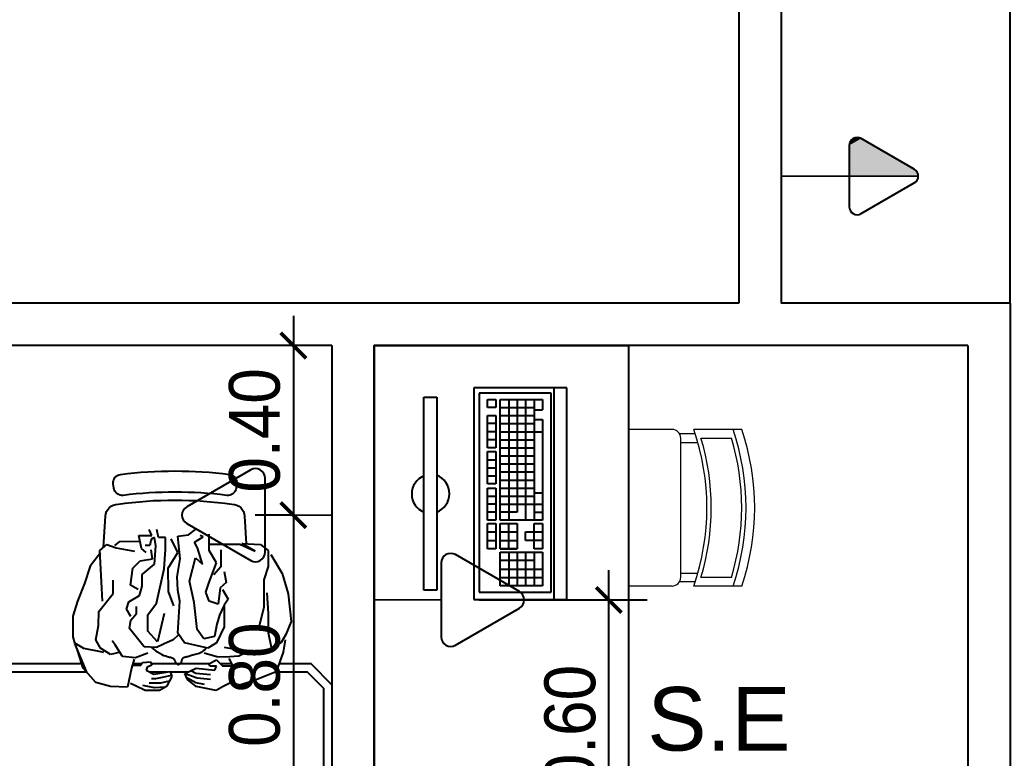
# Model space of a CAD drawing. Header units: millimetres. Extents: x 7034 to 7235, y -465 to -380.
# Drawn here: x 7137.038 to 7139.374, y -408.657 to -406.914 of the extents above; entities that cross this region are included whole.
import ezdxf

# ---------------------------------------------------------------- set-up
doc = ezdxf.new("R2010")
doc.units = ezdxf.units.MM
doc.header["$LTSCALE"] = 0.005
doc.linetypes.add('CONTINUO', pattern=[0])
doc.layers.get('0').update_dxf_attribs({"linetype": 'CONTINUO'})
doc.layers.get('DEFPOINTS').update_dxf_attribs({"linetype": 'CONTINUO', "lineweight": 15})
for name, color, linetype in [('- COTAS', 12, 'Continuous'), ('0-TOMADAS', 12, 'Continuous'), ('ARQ-PEITORIAL', 4, 'Continuous'), ('ARQ_MOBILIARIO 2', 252, 'Continuous'), ('ARQ_TXT_AMBIENTE', 3, 'Continuous')]:
    doc.layers.add(name, color=color, linetype=linetype)
doc.layers.add('0-LAYOUT', color=250, linetype='Continuous', lineweight=25)
doc.styles.add('ARQ', font='arial.ttf', dxfattribs={"width": 0.9})
doc.styles.get("Standard").update_dxf_attribs({"font": 'arial.ttf'})
doc.dimstyles.new('1-50', dxfattribs={"dimtxt": 0.12, "dimasz": 0.06, "dimexe": 0.09, "dimexo": 0.1, "dimgap": 0.03, "dimtad": 1, "dimzin": 0, "dimdsep": 46, "dimtxsty": 'ARQ', "dimblk": 'ARCHTICK', "dimcen": 0, "dimdle": 0.07, "dimclrd": 1, "dimclre": 1, "dimclrt": 7, "dimadec": 0, "dimazin": 0, "dimtm": 1e-09, "dimtfac": 1, "dimtofl": 0, "dimtmove": 2, "dimatfit": 3, "dimldrblk": 'ARCHTICK', "dimfxl": 1, "dimtolj": 1, "dimtzin": 0, "dimlwd": -1, "dimlwe": -1, "dimarcsym": 0})

# ---------------------------------------------------------------- blocks, each defined once
blk = doc.blocks.new('vafres')
at = {"lineweight": 13, "ltscale": 0.2}
for p, q in [((2157.847, 914.6481), (2157.847, 914.5352)), ((2158.2163, 914.6481), (2158.2163, 914.5352)), ((2157.8675, 914.5521), (2157.8675, 914.6239)), ((2158.1958, 914.5521), (2158.1958, 914.6239)), ((2157.8573, 914.5386), (2157.8573, 914.5017)), ((2157.8778, 914.5044), (2157.8778, 914.5455)), ((2158.1856, 914.5044), (2158.1856, 914.5448)), ((2158.2061, 914.5386), (2158.2061, 914.5017)), ((2158.1958, 914.5044), (2157.8675, 914.5044)), ((2157.847, 914.4839), (2157.847, 914.3813)), ((2158.2163, 914.4839), (2158.2163, 914.3813))]:
    blk.add_line(p, q, dxfattribs=at)
for centre, radius, start, end in [((2158.0317, 914.1094), 0.5694, 71.0753, 108.9246), ((2158.0317, 914.0889), 0.5694, 71.0753, 108.9246), ((2158.0317, 914.0787), 0.5694, 73.2016, 106.7984), ((2158.0317, 914.0787), 0.5694, 73.2016, 106.7984), ((2158.0317, 914.0069), 0.5694, 73.2016, 106.7984), ((2158.0317, 913.9966), 0.5694, 71.0753, 108.9246), ((2157.8675, 914.4839), 0.0205, 90, 180), ((2158.1958, 914.4839), 0.0205, 360, 90)]:
    blk.add_arc(centre, radius, start, end, dxfattribs=at)
blk = doc.blocks.new('TOMADA-H30')
blk.add_lwpolyline([(-0.1082, 0.1955), (0.1082, 0.1955, 0.57735), (0.1324, 0.2375), (0.0242, 0.4248, 0.57735), (-0.0242, 0.4248), (-0.1324, 0.2375, 0.57735)], format="xyb", close=True)
at = {"const_width": 0.005}
blk.add_lwpolyline([(0, 0.1955), (0, 0)], dxfattribs=at)
blk = doc.blocks.new('2541982')
at = {"layer": '0-TOMADAS', "xscale": 0.6451236243583418, "yscale": 0.6451236243583418, "zscale": 0.6451236243583418, "rotation": 270}
blk.add_blockref('TOMADA-H30', (3218.8519, 1440.9676), dxfattribs=at)
blk = doc.blocks.new('_ArchTick')
at = {"color": 0, "linetype": 'ByBlock', "const_width": 0.15}
blk.add_lwpolyline([(-0.5, -0.5), (0.5, 0.5)], dxfattribs=at)
blk = doc.blocks.new('*D74')
at = {"layer": '- COTAS', "color": 1, "transparency": 16777216}
for p, q in [((7138.4278, -408.9532), (7138.4278, -408.2132)), ((7138.1217, -408.2832), (7138.5178, -408.2832)), ((7138.1321, -408.8832), (7138.5178, -408.8832))]:
    blk.add_line(p, q, dxfattribs=at)
at = {"layer": 'DEFPOINTS', "color": 0, "transparency": 16777216}
for p in [(7138.0217, -408.2832), (7138.4278, -408.2832), (7138.0321, -408.8832)]:
    blk.add_point(p, dxfattribs=at)
at = {"layer": '- COTAS', "color": 1, "transparency": 16777216, "xscale": 0.06, "yscale": 0.06, "zscale": 0.06}
for p, rotation in [((7138.4278, -408.2832), 90), ((7138.4278, -408.8832), 270)]:
    blk.add_blockref('_ArchTick', p, dxfattribs=dict(at, rotation=rotation))
at = {"layer": '- COTAS', "color": 7, "transparency": 16777216, "insert": (7138.3365, -408.5832), "char_height": 0.12, "attachment_point": 5, "rotation": 90, "style": 'ARQ'}
blk.add_mtext('\\A1;0.60', dxfattribs=at)
blk = doc.blocks.new('*D77')
at = {"layer": '- COTAS', "color": 1, "transparency": 16777216}
for p, q in [((7137.6837, -407.6132), (7137.6837, -408.1532)), ((7137.6745, -407.6832), (7137.5937, -407.6832)), ((7137.6745, -408.0832), (7137.5937, -408.0832))]:
    blk.add_line(p, q, dxfattribs=at)
at = {"layer": 'DEFPOINTS', "color": 0, "transparency": 16777216}
for p in [(7137.7745, -407.6832), (7137.6837, -408.0832), (7137.7745, -408.0832)]:
    blk.add_point(p, dxfattribs=at)
at = {"layer": '- COTAS', "color": 1, "transparency": 16777216, "xscale": 0.06, "yscale": 0.06, "zscale": 0.06}
for p, rotation in [((7137.6837, -407.6832), 90), ((7137.6837, -408.0832), 270)]:
    blk.add_blockref('_ArchTick', p, dxfattribs=dict(at, rotation=rotation))
at = {"layer": '- COTAS', "color": 7, "transparency": 16777216, "insert": (7137.5924, -407.8832), "char_height": 0.12, "attachment_point": 5, "rotation": 90, "style": 'ARQ'}
blk.add_mtext('\\A1;0.40', dxfattribs=at)
blk = doc.blocks.new('*D78')
at = {"layer": '- COTAS', "color": 1, "transparency": 16777216}
for p, q in [((7137.6837, -408.0132), (7137.6837, -408.9532)), ((7137.6745, -408.0832), (7137.5937, -408.0832)), ((7137.6545, -408.8832), (7137.5937, -408.8832))]:
    blk.add_line(p, q, dxfattribs=at)
at = {"layer": 'DEFPOINTS', "color": 0, "transparency": 16777216}
for p in [(7137.7745, -408.0832), (7137.6837, -408.8832), (7137.7545, -408.8832)]:
    blk.add_point(p, dxfattribs=at)
at = {"layer": '- COTAS', "color": 1, "transparency": 16777216, "xscale": 0.06, "yscale": 0.06, "zscale": 0.06}
for p, rotation in [((7137.6837, -408.0832), 90), ((7137.6837, -408.8832), 270)]:
    blk.add_blockref('_ArchTick', p, dxfattribs=dict(at, rotation=rotation))
at = {"layer": '- COTAS', "color": 7, "transparency": 16777216, "insert": (7137.5924, -408.4832), "char_height": 0.12, "attachment_point": 5, "rotation": 90, "style": 'ARQ'}
blk.add_mtext('\\A1;0.80', dxfattribs=at)
blk = doc.blocks.new('TOMADA-H115')
blk.add_lwpolyline([(-0.066, 0.1461), (0.066, 0.1461, 0.57735), (0.0807, 0.1717), (0.0148, 0.2859, 0.57735), (-0.0148, 0.2859), (-0.0807, 0.1717, 0.57735)], format="xyb", close=True)
blk.add_lwpolyline([(-0.066, 0.1461), (0.066, 0.1461, 0.57735), (0.0807, 0.1717), (0.0148, 0.2859, 0.57735), (-0.0148, 0.2859), (-0.0807, 0.1717, 0.57735)], format="xyb", close=True)
at = {"const_width": 0.00374}
blk.add_lwpolyline([(0, 0.2945), (0, 0)], dxfattribs=at)
for points in [[(-0.066, 0.1461), (-0.0807, 0.1717), (0, 0.1461), (0, 0.2945)], [(-0.0807, 0.1717), (0, 0.2945), (-0.0148, 0.2859)], [(-0.081, 0.1552), (-0.0807, 0.1717), (-0.083, 0.1641)], [(-0.083, 0.1641), (-0.0807, 0.1717), (-0.0822, 0.1683)], [(-0.066, 0.1461), (-0.0807, 0.1717), (-0.081, 0.1552)], [(-0.081, 0.1552), (-0.083, 0.1641), (-0.0827, 0.1597)], [(-0.081, 0.1552), (-0.066, 0.1461), (-0.0742, 0.1482)], [(-0.081, 0.1552), (-0.0742, 0.1482), (-0.0782, 0.1513)], [(-0.0742, 0.1482), (-0.066, 0.1461), (-0.0702, 0.1466)]]:
    blk.add_solid(points)

msp = doc.modelspace()

# ---------------------------------------------------------------- linework, layer by layer
at = {"layer": '0-LAYOUT'}
for p, q in [((7139.3745, -407.5832), (7139.3745, -404.8832)), ((7138.1089, -407.7826), (7138.1089, -408.2826)), ((7138.2989, -407.7826), (7138.1089, -407.7826)), ((7138.1215, -407.7953), (7138.1215, -408.2653)), ((7138.2915, -407.7953), (7138.1215, -407.7953)), ((7138.2915, -408.2653), (7138.2915, -407.7953)), ((7138.2989, -408.2826), (7138.2989, -407.7826)), ((7138.3289, -407.7826), (7138.2989, -407.7826)), ((7138.3289, -408.2826), (7138.3289, -407.7826)), ((7137.9917, -408.2601), (7137.9917, -407.805)), ((7137.9917, -407.805), (7138.0217, -407.805)), ((7138.0217, -407.805), (7138.0217, -408.2601)), ((7138.1415, -407.8293), (7138.1415, -407.8103)), ((7138.1415, -407.8103), (7138.1615, -407.8103)), ((7138.1615, -407.8103), (7138.1615, -407.8293)), ((7138.1715, -408.0953), (7138.1715, -407.8103)), ((7138.1715, -407.8103), (7138.2715, -407.8103)), ((7138.1915, -407.8103), (7138.1915, -408.0953)), ((7138.2115, -407.8103), (7138.2115, -408.0763)), ((7138.2315, -407.8103), (7138.2315, -408.0953)), ((7138.2515, -407.8103), (7138.2515, -408.0953)), ((7138.2715, -407.8103), (7138.2715, -407.8349)), ((7138.1615, -407.8293), (7138.1415, -407.8293)), ((7138.1715, -407.8293), (7138.2515, -407.8293)), ((7138.2515, -407.8349), (7138.2715, -407.8349)), ((7138.1415, -407.9243), (7138.1415, -407.8483)), ((7138.1415, -407.8483), (7138.1615, -407.8483)), ((7138.1615, -407.8483), (7138.1615, -407.9243)), ((7138.1715, -407.8483), (7138.2515, -407.8483)), ((7138.2515, -407.8573), (7138.2715, -407.8573)), ((7138.2715, -407.8573), (7138.2715, -408.0953)), ((7138.1615, -407.8673), (7138.1415, -407.8673)), ((7138.1615, -407.8863), (7138.1415, -407.8863)), ((7138.1715, -407.8673), (7138.2515, -407.8673)), ((7138.1715, -407.8863), (7138.2715, -407.8863)), ((7138.1615, -407.9053), (7138.1415, -407.9053)), ((7138.1715, -407.9053), (7138.2515, -407.9053)), ((7138.1615, -407.9243), (7138.1415, -407.9243)), ((7138.1415, -408.0094), (7138.1415, -407.9334)), ((7138.1415, -407.9334), (7138.1615, -407.9334)), ((7138.1615, -407.9334), (7138.1615, -408.0094)), ((7138.1715, -407.9243), (7138.2515, -407.9243)), ((7138.1415, -407.9524), (7138.1615, -407.9524)), ((7138.1715, -407.9433), (7138.2515, -407.9433)), ((7138.1415, -407.9714), (7138.1615, -407.9714)), ((7138.1715, -407.9623), (7138.2515, -407.9623)), ((7138.1715, -407.9813), (7138.2515, -407.9813)), ((7138.1415, -407.9904), (7138.1615, -407.9904)), ((7138.1715, -408.0003), (7138.2515, -408.0003)), ((7138.1615, -408.0094), (7138.1415, -408.0094)), ((7138.1415, -408.0953), (7138.1415, -408.0193)), ((7138.1415, -408.0193), (7138.1615, -408.0193)), ((7138.1615, -408.0193), (7138.1615, -408.0953)), ((7138.1715, -408.0193), (7138.2515, -408.0193)), ((7138.1415, -408.0383), (7138.1615, -408.0383)), ((7138.1715, -408.0383), (7138.2515, -408.0383)), ((7138.2515, -408.0303), (7138.2715, -408.0303)), ((7138.1615, -408.0573), (7138.1415, -408.0573)), ((7138.1715, -408.0573), (7138.2715, -408.0573)), ((7138.1615, -408.0763), (7138.1415, -408.0763)), ((7138.1615, -408.0953), (7138.1415, -408.0953)), ((7138.2115, -408.0763), (7138.1715, -408.0763)), ((7138.2715, -408.0953), (7138.1715, -408.0953)), ((7138.2515, -408.0763), (7138.2715, -408.0763)), ((7138.1415, -408.1628), (7138.1415, -408.1028)), ((7138.1415, -408.1028), (7138.1615, -408.1028)), ((7138.1615, -408.1028), (7138.1615, -408.1628)), ((7138.1715, -408.1628), (7138.1715, -408.1028)), ((7138.1715, -408.1028), (7138.2115, -408.1028)), ((7138.1915, -408.1628), (7138.1915, -408.1028)), ((7138.2115, -408.1028), (7138.2115, -408.1628)), ((7138.2515, -408.1028), (7138.2715, -408.1028)), ((7138.2515, -408.1628), (7138.2515, -408.1028)), ((7138.2715, -408.1028), (7138.2715, -408.1628)), ((7138.1415, -408.1228), (7138.1615, -408.1228)), ((7138.1415, -408.1428), (7138.1615, -408.1428)), ((7138.1715, -408.1228), (7138.2115, -408.1228)), ((7138.1715, -408.1428), (7138.2115, -408.1428)), ((7138.2315, -408.1428), (7138.2315, -408.1228)), ((7138.2315, -408.1228), (7138.2715, -408.1228)), ((7138.2715, -408.1428), (7138.2315, -408.1428)), ((7138.1615, -408.1628), (7138.1415, -408.1628)), ((7138.2115, -408.1628), (7138.1715, -408.1628)), ((7138.1715, -408.1628), (7138.2115, -408.1628)), ((7138.2715, -408.1628), (7138.2515, -408.1628)), ((7138.1715, -408.2503), (7138.1715, -408.1703)), ((7138.1715, -408.1703), (7138.2715, -408.1703)), ((7138.2515, -408.1903), (7138.1715, -408.1903)), ((7138.1915, -408.1703), (7138.1915, -408.2503)), ((7138.2115, -408.1703), (7138.2115, -408.2503)), ((7138.2315, -408.1703), (7138.2315, -408.2503)), ((7138.2515, -408.1703), (7138.2515, -408.2503)), ((7138.2715, -408.1703), (7138.2715, -408.2503)), ((7138.1715, -408.2103), (7138.2715, -408.2103)), ((7138.1715, -408.2303), (7138.2715, -408.2303)), ((7138.0217, -408.2601), (7137.9917, -408.2601)), ((7138.2715, -408.2503), (7138.1715, -408.2503)), ((7138.1089, -408.2826), (7138.2989, -408.2826)), ((7138.1215, -408.2653), (7138.2915, -408.2653)), ((7138.2989, -408.2826), (7138.3289, -408.2826))]:
    msp.add_line(p, q, dxfattribs=at)
msp.add_lwpolyline([(7137.8745, -409.4832), (7137.8745, -407.6832), (7138.4745, -407.6832), (7138.4745, -409.4832)], close=True, dxfattribs=at)
at = {"layer": '0-LAYOUT', "linetype": 'ByBlock'}
msp.add_lwpolyline([(7137.4045, -408.029, 0.030867), (7137.2825, -408.0366, -0.408428), (7137.2602, -408.0196), (7137.2588, -408.0097, -0.419966), (7137.2761, -407.987, -0.030916), (7137.4045, -407.979, -0.030916), (7137.5328, -407.987, -0.419966), (7137.5501, -408.0097), (7137.5487, -408.0196, -0.408428), (7137.5264, -408.0366, 0.030867)], format="xyb", close=True, dxfattribs=at)
msp.add_lwpolyline([(7137.2358, -408.1589), (7137.2402, -408.0857, -0.399285), (7137.2702, -408.0573, -0.071734), (7137.5387, -408.0573, -0.399285), (7137.5687, -408.0857), (7137.5726, -408.1508)], format="xyb", dxfattribs=at)
for points in [[(7136.0869, -408.4332), (7137.1876, -408.4332)], [(7137.3052, -408.4332), (7137.3259, -408.4332)], [(7137.3483, -408.4332), (7137.4854, -408.4332)], [(7137.5111, -408.4332), (7137.5382, -408.4332)], [(7137.6501, -408.4332), (7137.7245, -408.4332), (7137.7745, -408.4832), (7137.7745, -409.2832), (7137.7245, -409.3332), (7137.7002, -409.3332)], [(7136.0709, -408.4532), (7137.196, -408.4532)], [(7137.3448, -408.4532), (7137.3865, -408.4532)], [(7137.3931, -408.4532), (7137.4354, -408.4532)], [(7137.6413, -408.4532), (7137.7162, -408.4532), (7137.7545, -408.4915), (7137.7545, -409.2749), (7137.7162, -409.3132), (7137.7004, -409.3132)]]:
    msp.add_lwpolyline(points, dxfattribs=at)
at = {"layer": '0-LAYOUT'}
for centre, radius, start, end in [((7138.0089, -408.0334), 0.0462, 111.7976, 248.2024), ((7138.005, -408.0326), 0.0468, 290.9733, 69.0267)]:
    msp.add_arc(centre, radius, start, end, dxfattribs=at)
at = {"layer": 'ARQ-PEITORIAL'}
for p, q in [((7138.7345, -404.7832), (7138.7345, -407.5832)), ((7138.8345, -404.7832), (7138.8345, -407.5832)), ((7138.7345, -407.5832), (7133.9045, -407.5832)), ((7139.3745, -407.5832), (7138.8345, -407.5832)), ((7139.3745, -407.5832), (7139.3745, -410.0832)), ((7137.7745, -407.6832), (7134.0045, -407.6832)), ((7137.7745, -407.6832), (7137.7745, -410.0832)), ((7137.8745, -407.6832), (7137.8745, -410.0832)), ((7139.2745, -407.6832), (7137.8745, -407.6832)), ((7139.2745, -407.6832), (7139.2745, -410.0832))]:
    msp.add_line(p, q, dxfattribs=at)
at = {"layer": 'ARQ_MOBILIARIO 2', "linetype": 'Continuous'}
for p, q in [((7137.3498, -408.1313), (7137.3434, -408.1173)), ((7137.3654, -408.136), (7137.3618, -408.1174)), ((7137.4361, -408.13), (7137.4526, -408.1174)), ((7137.3216, -408.1453), (7137.2728, -408.1465)), ((7137.3187, -408.1313), (7137.3498, -408.1313)), ((7137.325, -408.1618), (7137.3187, -408.1313)), ((7137.3471, -408.1433), (7137.3452, -408.1546)), ((7137.3498, -408.1393), (7137.3471, -408.1433)), ((7137.3563, -408.136), (7137.3498, -408.1393)), ((7137.359, -408.1559), (7137.3563, -408.136)), ((7137.382, -408.136), (7137.3654, -408.136)), ((7137.3819, -408.1639), (7137.382, -408.136)), ((7137.4113, -408.1712), (7137.3957, -408.1393)), ((7137.4113, -408.1327), (7137.4361, -408.13)), ((7137.4168, -408.1865), (7137.4113, -408.1327)), ((7137.4507, -408.1467), (7137.4709, -408.1347)), ((7137.4709, -408.1347), (7137.4636, -408.1314)), ((7137.4847, -408.1666), (7137.4847, -408.1281)), ((7137.2269, -408.1664), (7137.2434, -408.1525)), ((7137.2287, -408.1957), (7137.2269, -408.1664)), ((7137.2434, -408.1525), (7137.2654, -408.1605)), ((7137.2728, -408.1465), (7137.2618, -408.1545)), ((7137.2654, -408.1605), (7137.3085, -408.1678)), ((7137.3361, -408.1712), (7137.325, -408.1618)), ((7137.3452, -408.1546), (7137.3342, -408.1545)), ((7137.3516, -408.1865), (7137.348, -408.1652)), ((7137.3562, -408.1991), (7137.359, -408.1559)), ((7137.3791, -408.2097), (7137.3819, -408.1639)), ((7137.4572, -408.1606), (7137.4507, -408.1467)), ((7137.4691, -408.1992), (7137.4572, -408.1606)), ((7137.4847, -408.1514), (7137.5572, -408.1514)), ((7137.5021, -408.1959), (7137.4847, -408.1666)), ((7137.5122, -408.1653), (7137.5122, -408.2052)), ((7137.5572, -408.1514), (7137.5938, -408.1681)), ((7137.5618, -408.1501), (7137.6058, -408.1528)), ((7137.5938, -408.1681), (7137.5618, -408.1501)), ((7137.6058, -408.1528), (7137.6241, -408.1668)), ((7137.6241, -408.1668), (7137.6241, -408.204)), ((7137.2287, -408.1724), (7137.2039, -408.2036)), ((7137.3048, -408.2083), (7137.3223, -408.1911)), ((7137.3223, -408.1911), (7137.3516, -408.1865)), ((7137.3883, -408.2084), (7137.4113, -408.1712)), ((7137.4094, -408.2284), (7137.4168, -408.1865)), ((7137.4387, -408.239), (7137.4526, -408.1839)), ((7137.4526, -408.1839), (7137.4691, -408.1992)), ((7137.6305, -408.1761), (7137.6571, -408.2206)), ((7137.2039, -408.2036), (7137.191, -408.2448)), ((7137.2314, -408.2402), (7137.2287, -408.1957)), ((7137.2993, -408.2482), (7137.3048, -408.2083)), ((7137.3268, -408.2236), (7137.3562, -408.1991)), ((7137.3607, -408.2908), (7137.3791, -408.2097)), ((7137.3892, -408.2636), (7137.3883, -408.2084)), ((7137.4846, -408.2417), (7137.5021, -408.1959)), ((7137.5122, -408.2052), (7137.4956, -408.2238)), ((7137.5204, -408.2158), (7137.525, -408.2418)), ((7137.6241, -408.204), (7137.614, -408.2359)), ((7137.2589, -408.2681), (7137.2589, -408.2369)), ((7137.3268, -408.2509), (7137.3268, -408.2236)), ((7137.4112, -408.2603), (7137.4094, -408.2284)), ((7137.4497, -408.2895), (7137.4387, -408.239)), ((7137.614, -408.2359), (7137.6139, -408.3003)), ((7137.6571, -408.2206), (7137.6717, -408.2685)), ((7137.191, -408.2448), (7137.1745, -408.286)), ((7137.2332, -408.286), (7137.2314, -408.2402)), ((7137.3176, -408.2589), (7137.2993, -408.2482)), ((7137.3204, -408.2728), (7137.3268, -408.2509)), ((7137.4158, -408.2862), (7137.4112, -408.2603)), ((7137.4773, -408.265), (7137.4846, -408.2417)), ((7137.5112, -408.2544), (7137.5066, -408.2929)), ((7137.525, -408.2418), (7137.5112, -408.2544)), ((7137.5167, -408.259), (7137.5295, -408.2816)), ((7137.1745, -408.286), (7137.1634, -408.3218)), ((7137.2249, -408.3106), (7137.2589, -408.2681)), ((7137.2956, -408.2881), (7137.3204, -408.2728)), ((7137.402, -408.2975), (7137.3892, -408.2636)), ((7137.4846, -408.2862), (7137.4773, -408.265)), ((7137.5295, -408.2816), (7137.5203, -408.2956)), ((7137.6213, -408.2664), (7137.624, -408.3156)), ((7137.6717, -408.2685), (7137.6781, -408.3342)), ((7137.2901, -408.3047), (7137.2956, -408.2881)), ((7137.3001, -408.322), (7137.2901, -408.3047)), ((7137.3139, -408.3153), (7137.3139, -408.2987)), ((7137.3405, -408.3187), (7137.3607, -408.2908)), ((7137.4111, -408.3619), (7137.4158, -408.2862)), ((7137.457, -408.3527), (7137.4497, -408.2895)), ((7137.5066, -408.2929), (7137.4846, -408.2862)), ((7137.5203, -408.2956), (7137.5093, -408.3188)), ((7137.5203, -408.2989), (7137.5203, -408.3467)), ((7137.6139, -408.3003), (7137.6029, -408.3448)), ((7137.1634, -408.3218), (7137.1634, -408.3703)), ((7137.224, -408.3432), (7137.2249, -408.3106)), ((7137.2974, -408.3505), (7137.3001, -408.3306)), ((7137.3001, -408.3306), (7137.3139, -408.3153)), ((7137.3405, -408.3572), (7137.3405, -408.3187)), ((7137.379, -408.3154), (7137.3634, -408.3818)), ((7137.5093, -408.3188), (7137.5029, -408.3401)), ((7137.624, -408.3156), (7137.624, -408.3601)), ((7137.2175, -408.377), (7137.224, -408.3432)), ((7137.3313, -408.3937), (7137.2974, -408.3505)), ((7137.4726, -408.3753), (7137.457, -408.3527)), ((7137.5029, -408.3401), (7137.4973, -408.3693)), ((7137.5203, -408.3467), (7137.5019, -408.3846)), ((7137.6781, -408.3342), (7137.6662, -408.3648)), ((7137.1634, -408.3703), (7137.1671, -408.3843)), ((7137.2285, -408.397), (7137.2175, -408.377)), ((7137.3634, -408.3818), (7137.3405, -408.3572)), ((7137.4001, -408.3772), (7137.3771, -408.3878)), ((7137.412, -408.3666), (7137.4001, -408.3772)), ((7137.4267, -408.3845), (7137.4111, -408.3619)), ((7137.4973, -408.3693), (7137.4726, -408.3753)), ((7137.624, -408.3601), (7137.6322, -408.3987)), ((7137.6662, -408.3648), (7137.6551, -408.3834)), ((7137.6643, -408.3774), (7137.6597, -408.4067)), ((7137.1671, -408.3843), (7137.1882, -408.3969)), ((7137.1961, -408.4533), (7137.168, -408.3863)), ((7137.1881, -408.4441), (7137.1744, -408.4016)), ((7137.1882, -408.3969), (7137.2248, -408.4043)), ((7137.2524, -408.4123), (7137.2285, -408.397)), ((7137.2634, -408.389), (7137.2561, -408.3797)), ((7137.2698, -408.3997), (7137.2634, -408.389)), ((7137.2808, -408.417), (7137.2698, -408.3997)), ((7137.3606, -408.3951), (7137.3313, -408.3937)), ((7137.3568, -408.4013), (7137.3496, -408.3951)), ((7137.3632, -408.4063), (7137.3568, -408.4013)), ((7137.3771, -408.3878), (7137.3606, -408.3951)), ((7137.4817, -408.3972), (7137.4267, -408.3845)), ((7137.4746, -408.4008), (7137.4712, -408.4037)), ((7137.4781, -408.3972), (7137.4746, -408.4008)), ((7137.5019, -408.3846), (7137.4817, -408.3972)), ((7137.5643, -408.4032), (7137.5212, -408.3952)), ((7137.6322, -408.3987), (7137.6028, -408.4093)), ((7137.6551, -408.3834), (7137.6386, -408.394)), ((7137.2248, -408.4043), (7137.2358, -408.4063)), ((7137.2762, -408.4063), (7137.2524, -408.4123)), ((7137.3111, -408.4196), (7137.2808, -408.417)), ((7137.3083, -408.423), (7137.3019, -408.4442)), ((7137.3404, -408.409), (7137.3111, -408.4196)), ((7137.3689, -408.41), (7137.3632, -408.4063)), ((7137.374, -408.4128), (7137.3689, -408.41)), ((7137.3784, -408.4148), (7137.374, -408.4128)), ((7137.3824, -408.4162), (7137.3784, -408.4148)), ((7137.3859, -408.4172), (7137.3824, -408.4162)), ((7137.389, -408.418), (7137.3859, -408.4172)), ((7137.3917, -408.4187), (7137.389, -408.418)), ((7137.3941, -408.4194), (7137.3917, -408.4187)), ((7137.3962, -408.4201), (7137.3941, -408.4194)), ((7137.398, -408.4208), (7137.3962, -408.4201)), ((7137.3996, -408.4215), (7137.398, -408.4208)), ((7137.4009, -408.4223), (7137.3996, -408.4215)), ((7137.402, -408.4231), (7137.4009, -408.4223)), ((7137.403, -408.424), (7137.402, -408.4231)), ((7137.4037, -408.425), (7137.403, -408.424)), ((7137.4044, -408.4261), (7137.4037, -408.425)), ((7137.405, -408.4272), (7137.4044, -408.4261)), ((7137.4201, -408.4256), (7137.4198, -408.4267)), ((7137.4203, -408.4246), (7137.4201, -408.4256)), ((7137.4206, -408.4235), (7137.4203, -408.4246)), ((7137.421, -408.4226), (7137.4206, -408.4235)), ((7137.4215, -408.4218), (7137.421, -408.4226)), ((7137.4221, -408.4211), (7137.4215, -408.4218)), ((7137.4228, -408.4205), (7137.4221, -408.4211)), ((7137.4238, -408.42), (7137.4228, -408.4205)), ((7137.4249, -408.4195), (7137.4238, -408.42)), ((7137.4261, -408.4191), (7137.4249, -408.4195)), ((7137.4276, -408.4188), (7137.4261, -408.4191)), ((7137.4291, -408.4184), (7137.4276, -408.4188)), ((7137.4308, -408.4181), (7137.4291, -408.4184)), ((7137.4326, -408.4176), (7137.4308, -408.4181)), ((7137.4346, -408.4172), (7137.4326, -408.4176)), ((7137.4367, -408.4166), (7137.4346, -408.4172)), ((7137.4389, -408.416), (7137.4367, -408.4166)), ((7137.4412, -408.4153), (7137.4389, -408.416)), ((7137.4437, -408.4146), (7137.4412, -408.4153)), ((7137.4463, -408.4139), (7137.4437, -408.4146)), ((7137.449, -408.4131), (7137.4463, -408.4139)), ((7137.4519, -408.4123), (7137.449, -408.4131)), ((7137.4549, -408.4115), (7137.4519, -408.4123)), ((7137.458, -408.4105), (7137.4549, -408.4115)), ((7137.4612, -408.4094), (7137.458, -408.4105)), ((7137.4645, -408.4079), (7137.4612, -408.4094)), ((7137.4678, -408.4061), (7137.4645, -408.4079)), ((7137.4712, -408.4037), (7137.4678, -408.4061)), ((7137.5028, -408.4172), (7137.4735, -408.4092)), ((7137.4844, -408.4337), (7137.5019, -408.4245)), ((7137.5019, -408.4245), (7137.5166, -408.4384)), ((7137.523, -408.4185), (7137.5028, -408.4172)), ((7137.5551, -408.4159), (7137.523, -408.4185)), ((7137.5441, -408.4444), (7137.5322, -408.4218)), ((7137.5689, -408.4092), (7137.5551, -408.4159)), ((7137.6028, -408.4093), (7137.5643, -408.4032)), ((7137.6597, -408.4067), (7137.6431, -408.4525)), ((7137.2174, -408.478), (7137.1881, -408.4441)), ((7137.3019, -408.4442), (7137.2927, -408.4887)), ((7137.3065, -408.4369), (7137.3221, -408.4383)), ((7137.3221, -408.4383), (7137.3276, -408.431)), ((7137.3276, -408.431), (7137.3468, -408.429)), ((7137.3386, -408.4416), (7137.3367, -408.4489)), ((7137.3367, -408.4489), (7137.3542, -408.4582)), ((7137.3496, -408.437), (7137.3386, -408.4416)), ((7137.3468, -408.429), (7137.3496, -408.437)), ((7137.4055, -408.4284), (7137.405, -408.4272)), ((7137.4059, -408.4295), (7137.4055, -408.4284)), ((7137.4064, -408.4306), (7137.4059, -408.4295)), ((7137.4068, -408.4317), (7137.4064, -408.4306)), ((7137.4074, -408.4327), (7137.4068, -408.4317)), ((7137.408, -408.4336), (7137.4074, -408.4327)), ((7137.4087, -408.4344), (7137.408, -408.4336)), ((7137.4094, -408.4351), (7137.4087, -408.4344)), ((7137.4102, -408.4356), (7137.4094, -408.4351)), ((7137.4111, -408.436), (7137.4102, -408.4356)), ((7137.4119, -408.4362), (7137.4111, -408.436)), ((7137.4128, -408.4362), (7137.4119, -408.4362)), ((7137.4136, -408.436), (7137.4128, -408.4362)), ((7137.4145, -408.4356), (7137.4136, -408.436)), ((7137.4153, -408.435), (7137.4145, -408.4356)), ((7137.4161, -408.4343), (7137.4153, -408.435)), ((7137.4169, -408.4334), (7137.4161, -408.4343)), ((7137.4176, -408.4324), (7137.4169, -408.4334)), ((7137.4182, -408.4313), (7137.4176, -408.4324)), ((7137.4187, -408.4302), (7137.4182, -408.4313)), ((7137.4192, -408.429), (7137.4187, -408.4302)), ((7137.4195, -408.4279), (7137.4192, -408.429)), ((7137.4198, -408.4267), (7137.4195, -408.4279)), ((7137.4275, -408.457), (7137.4542, -408.4444)), ((7137.4542, -408.4444), (7137.4982, -408.449)), ((7137.4872, -408.4397), (7137.4844, -408.4337)), ((7137.5019, -408.4397), (7137.4872, -408.4397)), ((7137.4982, -408.449), (7137.5019, -408.4397)), ((7137.5166, -408.4384), (7137.5395, -408.4384)), ((7137.5413, -408.4664), (7137.5441, -408.4444)), ((7137.3584, -408.4691), (7137.3491, -408.4691)), ((7137.3542, -408.4582), (7137.3927, -408.4523)), ((7137.3745, -408.4666), (7137.3584, -408.4691)), ((7137.3953, -408.4614), (7137.3745, -408.4666)), ((7137.3973, -408.4642), (7137.3844, -408.4875)), ((7137.3927, -408.4523), (7137.3973, -408.4642)), ((7137.434, -408.4709), (7137.4275, -408.457)), ((7137.457, -408.4682), (7137.428, -408.4578)), ((7137.4539, -408.4785), (7137.4321, -408.4671)), ((7137.4541, -408.4875), (7137.434, -408.4709)), ((7137.4539, -408.4567), (7137.443, -408.4516)), ((7137.4881, -408.4599), (7137.4539, -408.4567)), ((7137.4881, -408.4708), (7137.457, -408.4682)), ((7137.5477, -408.4876), (7137.5413, -408.4664)), ((7137.5936, -408.4724), (7137.5477, -408.4876)), ((7137.6431, -408.4525), (7137.5936, -408.4724)), ((7137.2523, -408.4874), (7137.2174, -408.478)), ((7137.2927, -408.4887), (7137.2523, -408.4874)), ((7137.311, -408.4861), (7137.2991, -408.4801)), ((7137.3339, -408.4967), (7137.311, -408.4861)), ((7137.3558, -408.4909), (7137.3288, -408.4852)), ((7137.3699, -408.4795), (7137.3434, -408.4795)), ((7137.3802, -408.4889), (7137.3558, -408.4909)), ((7137.3844, -408.4875), (7137.3679, -408.4968)), ((7137.3906, -408.4749), (7137.3699, -408.4795)), ((7137.4741, -408.4827), (7137.4539, -408.4785)), ((7137.5018, -408.4969), (7137.4541, -408.4875)), ((7137.5183, -408.4876), (7137.5018, -408.4969)), ((7137.5321, -408.4803), (7137.5183, -408.4876)), ((7137.5431, -408.477), (7137.5321, -408.4803)), ((7137.3679, -408.4968), (7137.3339, -408.4967))]:
    msp.add_line(p, q, dxfattribs=at)

# ---------------------------------------------------------------- block references
at = {"xscale": 1.249890158726032, "yscale": 1.249890158726032, "zscale": 1.249890158726032}
for p, rotation in [((11160.9858, 1392.968), 179.9999999998978), ((3114.6631, -2209.3344), 359.9999999999303)]:
    msp.add_blockref('2541982', p, dxfattribs=dict(at, rotation=rotation))
at = {"layer": '0-LAYOUT', "rotation": 270}
msp.add_blockref('vafres', (6224.0931, 1749.9659), dxfattribs=at)
at = {"layer": '0-TOMADAS', "xscale": 1.097539416742506, "yscale": 1.097539416742506, "zscale": 1.097539416742506, "rotation": 269.9999999999999}
msp.add_blockref('TOMADA-H115', (7138.8345, -407.2832), dxfattribs=at)

# ---------------------------------------------------------------- texts
at = {"layer": 'ARQ_TXT_AMBIENTE', "insert": (7138.4603, -408.4887), "char_height": 0.15, "attachment_point": 1}
msp.add_mtext_dynamic_manual_height_columns(' S.E', width=1.652661, gutter_width=12.5, heights=[0], dxfattribs=at)

# ---------------------------------------------------------------- dimensions: what is measured, and where the dimension line sits
at = {"layer": '- COTAS'}
for base, p1, p2, picture, middle in [((7137.6837, -408.0832), (7137.7745, -407.6832), (7137.7745, -408.0832), '*D77', (7137.5924, -407.8832)), ((7137.6837, -408.8832), (7137.7745, -408.0832), (7137.7545, -408.8832), '*D78', (7137.5924, -408.4832)), ((7138.4278, -408.2832), (7138.0321, -408.8832), (7138.0217, -408.2832), '*D74', (7138.3365, -408.5832))]:
    dim = msp.add_linear_dim(base=base, p1=p1, p2=p2, angle=90, dimstyle='1-50', dxfattribs=at)
    dim.commit()
    dim.dimension.update_dxf_attribs({"geometry": picture, "text_midpoint": middle})

doc.saveas('drawing.dxf')
